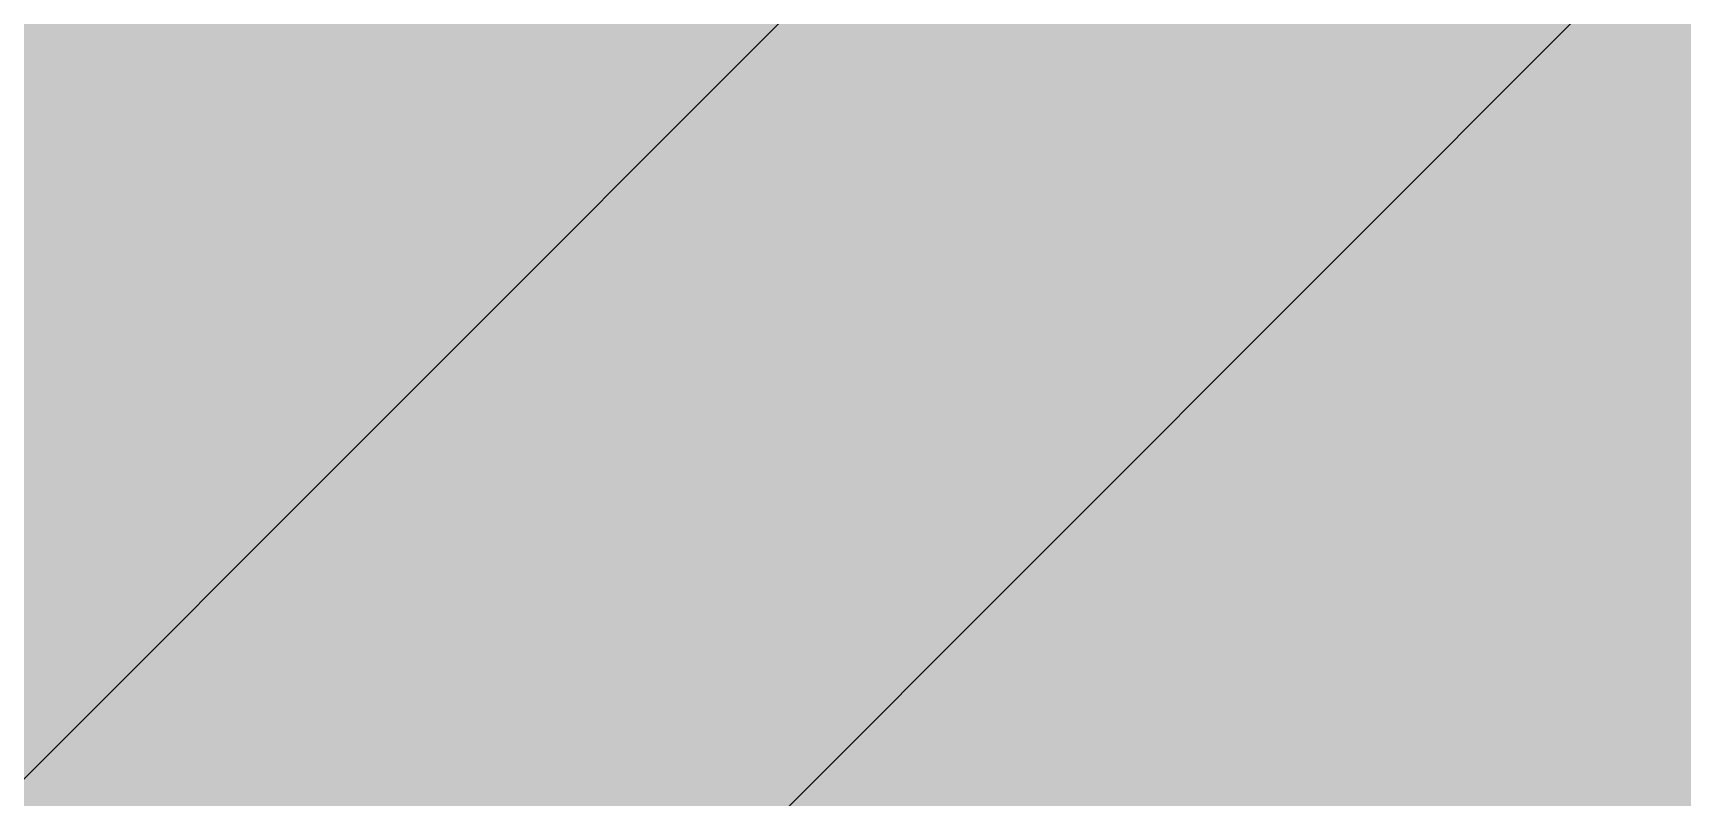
# Model space of a CAD drawing. Header units: inches. Extents: x -11 to 5433, y -4 to 5447.
# Drawn here: x 19.109 to 20.194, y 28.544 to 29.047 of the extents above; entities that cross this region are included whole.
import ezdxf

# ---------------------------------------------------------------- set-up
doc = ezdxf.new("R2010")
doc.units = ezdxf.units.IN
for name, color, linetype in [('Bottom Layer', 5, 'Continuous'), ('Bottom Solder', 6, 'Continuous'), ('Top Layer', 1, 'Continuous'), ('Top Paste', 8, 'Continuous'), ('Top Solder', 216, 'Continuous')]:
    doc.layers.add(name, color=color, linetype=linetype)

# ---------------------------------------------------------------- blocks, each defined once
blk = doc.blocks.new('WQFN_30_EP_2_5_4_5__B_27')
at = {"layer": 'Bottom Solder'}
for p in [(0.68417186, 1.90244222), (0.9500311199999999, 1.64588952)]:
    blk.add_line(p, (-5421.1859699, -5425.6862022), dxfattribs=at)
blk = doc.blocks.new('QTH_030_01_L_D_A_K_TR_157')
at = {"layer": 'Top Layer'}
blk.add_hatch(color=1, dxfattribs=at).paths.add_polyline_path([(-5.52500038, 0.32000063), (-0.8249996199999998, 0.32000063), (-0.8249996199999998, -0.32000063), (-5.52500038, -0.32000063)])
at = {"layer": 'Top Paste'}
blk.add_hatch(color=8, dxfattribs=at).paths.add_polyline_path([(-5.52500038, 0.32000063), (-0.8249996199999998, 0.32000063), (-0.8249996199999998, -0.32000063), (-5.52500038, -0.32000063)])
at = {"layer": 'Top Solder'}
blk.add_hatch(color=216, dxfattribs=at).paths.add_polyline_path([(-5.62660038, 0.42160063), (-0.7233996199999999, 0.42160063), (-0.7233996199999999, -0.42160063), (-5.62660038, -0.42160063)])

msp = doc.modelspace()

# ---------------------------------------------------------------- linework, layer by layer
at = {"layer": 'Bottom Layer'}
msp.add_lwpolyline([(18.53720448, 28.75714594, 0.2794, 0.2794, 0), (25.09259396, 28.75714594, 0.2794, 0.2794, 0)], format="xyseb", dxfattribs=at)

# ---------------------------------------------------------------- block references
at = {"rotation": 180}
for name, p in [('WQFN_30_EP_2_5_4_5__B_27', (11.66616412, 21.80690584)), ('QTH_030_01_L_D_A_K_TR_157', (15.3105993, 28.85674696))]:
    msp.add_blockref(name, p, dxfattribs=at)

doc.saveas('drawing.dxf')
